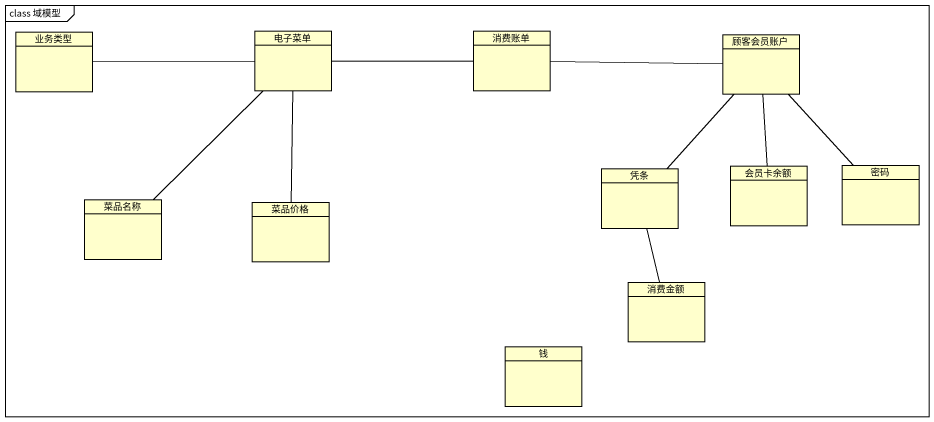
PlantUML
@startuml
mainframe class 域模型
hide circle
hide empty members
class 业务类型
class 电子菜单
class 消费账单
class 顾客会员账户
class 凭条
class 会员卡余额
class 密码
class 菜品名称
class 菜品价格
class 消费金额
class 钱
电子菜单 -left- 业务类型
电子菜单 -right- 消费账单
电子菜单 -- 菜品名称
电子菜单 -- 菜品价格
消费账单 -right- 顾客会员账户
顾客会员账户 -- 会员卡余额
顾客会员账户 -- 密码
凭条 -up- 顾客会员账户
凭条 -- 消费金额
@enduml
